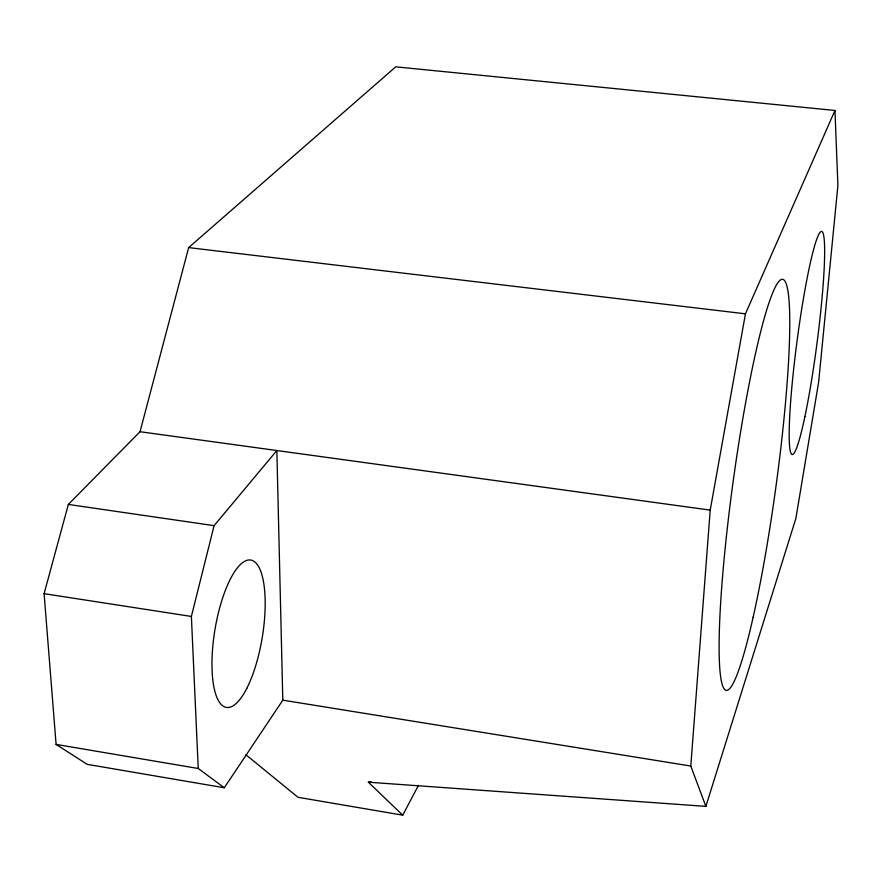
<?xml version="1.0" encoding="UTF-8"?>
<svg xmlns="http://www.w3.org/2000/svg" width="882" height="882" viewBox="0 0 882 882"><rect width="100%" height="100%" fill="white"/><g stroke="black" fill="none" stroke-linecap="round" stroke-linejoin="round"><path stroke-width="1.32" d="M418.465 785.322L402.721 815.166L368.356 782.202L705.876 806.369L690.793 766.039L710.208 510.116L745.455 313.827L834.967 110.471L395.731 66.834L188.66 247.599L140.018 431.717L68.344 504.438L44.1 593.663L56.095 744.408L87.131 764.33L224.282 787.769L282.813 700.165L276.849 450.526L214.094 525.661L191.383 616.452L198.241 768.498L224.282 787.769M705.876 806.369L795.851 518.517L818.606 382.369L837.9 185.496L834.967 110.471M368.356 782.202L371.079 781.86M188.66 247.599L745.455 313.827M140.018 431.717L710.208 510.116M68.344 504.438L214.094 525.661M44.1 593.663L191.383 616.452M282.813 700.165L690.793 766.039M56.095 744.408L198.241 768.498M402.721 815.166L297.973 797.295L245.957 754.783M753.162 617.113A207.413 21.543 -82.2 0 0 785.697 282.549A207.413 21.543 -82.2 0 0 724.486 555.098A207.413 21.543 -82.2 0 0 753.162 617.113M804.913 416.547A112.521 10.033 -82.5 0 0 823.171 233.543A112.521 10.033 -82.5 0 0 792.653 378.797A112.521 10.033 -82.5 0 0 804.913 416.547M246.773 688.401A74.683 23.968 -80.6 0 0 256.442 563.532A74.683 23.968 -80.6 0 0 212.54 649.461A74.683 23.968 -80.6 0 0 246.773 688.401"/></g></svg>
